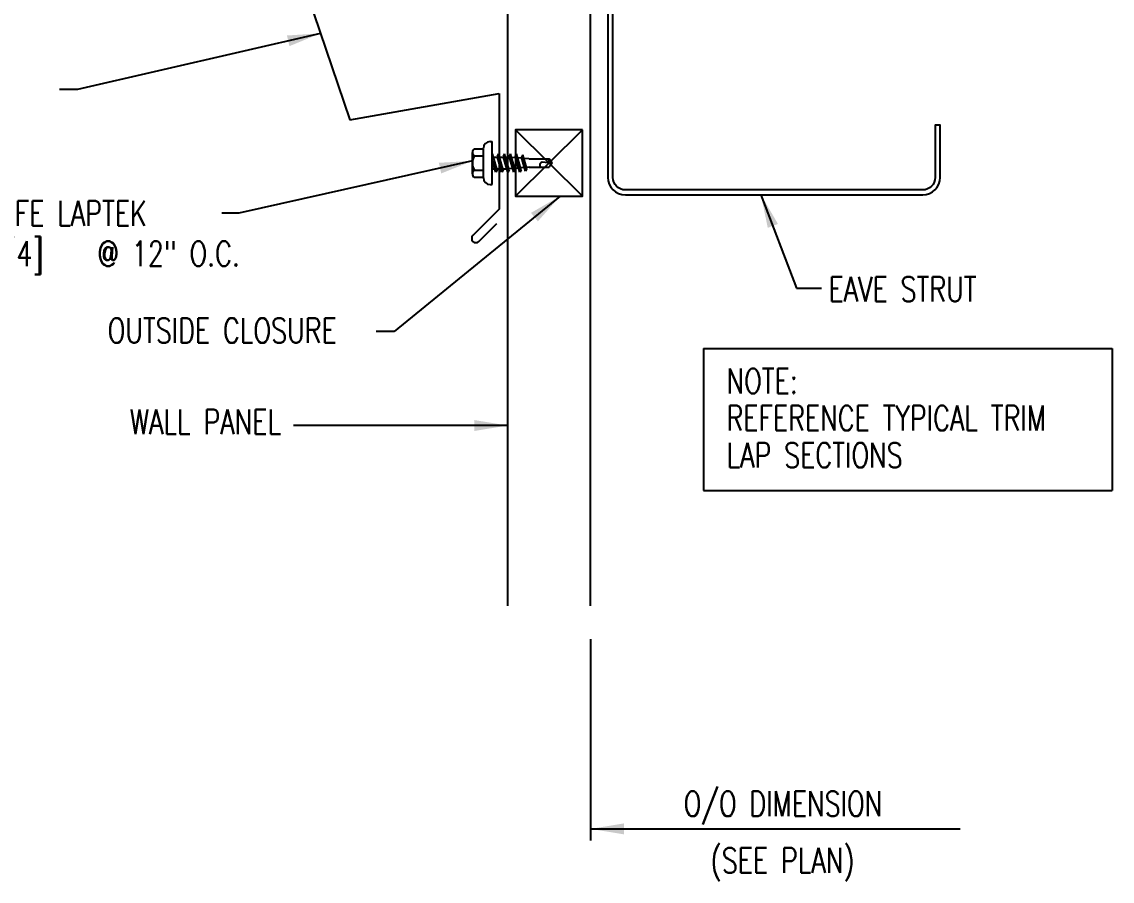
# Model space of a CAD drawing. Header units: inches. Extents: x -16.2 to 26.3, y 5.4 to 57.1.
# Drawn here: x 0.79 to 17.2, y 5.38 to 18.32 of the extents above; entities that cross this region are included whole.
import ezdxf
from ezdxf.enums import TextEntityAlignment as Align

# ---------------------------------------------------------------- set-up
doc = ezdxf.new("R2010")
doc.units = ezdxf.units.IN
doc.header["$MEASUREMENT"] = 0
for name, color, linetype in [('CLOSURE', 3, 'Continuous'), ('DIM', 2, 'Continuous'), ('FASTENER', 9, 'Continuous'), ('PANEL', 11, 'Continuous'), ('STLA', 10, 'Continuous'), ('TEXT', 2, 'Continuous'), ('TRIM', 6, 'Continuous')]:
    doc.layers.add(name, color=color, linetype=linetype)
doc.styles.add('TEXT', font='SIMPLEX', dxfattribs={"width": 0.75, "height": 6})
doc.styles.add('TEXT1', font='ROMANS.shx', dxfattribs={"width": 0.75, "height": 0.375})
doc.dimstyles.new('DETAIL$7', dxfattribs={"dimscale": 4, "dimtxt": 6, "dimasz": 0.125, "dimexe": 0.0625, "dimexo": 0.125, "dimgap": 0.0625, "dimtad": 1, "dimdec": 5, "dimzin": 3, "dimdsep": 46, "dimlunit": 4, "dimtxsty": 'TEXT', "dimblk": 'ARCHTICK', "dimcen": 0.0625, "dimclrd": 7, "dimclre": 7, "dimclrt": 2, "dimadec": 0, "dimazin": 0, "dimtfac": 0.666667, "dimtdec": 5, "dimtmove": 0, "dimatfit": 3, "dimfxl": 0, "dimfrac": 2, "dimtolj": 1, "dimtzin": 3, "dimarcsym": 0})

# ---------------------------------------------------------------- blocks, each defined once
blk = doc.blocks.new('MB_DW4')
at = {"layer": 'FASTENER'}
for p, q in [((-0.163, 0.337), (0.159, 0.337)), ((-0.226, 0.171), (0.214, 0.171)), ((-0.217, 0.305), (-0.217, 0.171)), ((-0.108, 0.305), (-0.108, 0.171)), ((0.105, 0.305), (0.105, 0.171)), ((0.214, 0.305), (0.214, 0.171)), ((-0.326, 0.071), (-0.326, 0.037)), ((-0.326, 0.037), (0.322, 0.037)), ((-0.141, -0.014), (0.037, 0.037)), ((-0.105, -0.034), (0.137, 0.035)), ((-0.088, 0.037), (-0.088, 0.001)), ((-0.088, 0.037), (0.085, 0.037)), ((0.085, 0.037), (0.134, 0.037)), ((0.085, 0.02), (0.085, -0.041)), ((0.137, 0.035), (0.134, 0.037)), ((0.322, 0.071), (0.322, 0.037)), ((-0.105, -0.034), (-0.141, -0.014)), ((-0.141, -0.105), (0.102, -0.036)), ((-0.105, -0.125), (-0.141, -0.105)), ((-0.141, -0.196), (0.102, -0.127)), ((-0.105, -0.125), (0.137, -0.056)), ((-0.105, -0.216), (0.137, -0.147)), ((-0.088, -0.029), (-0.088, -0.09)), ((-0.088, -0.12), (-0.088, -0.181)), ((0.085, -0.071), (0.085, -0.131)), ((0.085, -0.162), (0.085, -0.211)), ((0.137, -0.056), (0.102, -0.036)), ((0.137, -0.147), (0.102, -0.127)), ((-0.105, -0.216), (-0.141, -0.196)), ((-0.141, -0.287), (0.102, -0.217)), ((-0.105, -0.307), (-0.141, -0.287)), ((-0.141, -0.378), (0.102, -0.308)), ((-0.105, -0.307), (0.137, -0.238)), ((-0.084, -0.27), (-0.088, -0.211)), ((-0.078, -0.36), (-0.082, -0.3)), ((0.077, -0.315), (0.082, -0.253)), ((0.084, -0.223), (0.085, -0.211)), ((0.137, -0.238), (0.102, -0.217)), ((0.137, -0.328), (0.102, -0.308)), ((-0.105, -0.398), (-0.141, -0.378)), ((-0.122, -0.463), (0.089, -0.403)), ((-0.086, -0.483), (-0.122, -0.463)), ((-0.105, -0.398), (0.137, -0.328)), ((-0.086, -0.483), (0.124, -0.423)), ((-0.071, -0.449), (-0.075, -0.389)), ((-0.066, -0.516), (-0.069, -0.478)), ((0.063, -0.515), (0.068, -0.439)), ((0.071, -0.408), (0.075, -0.346)), ((0.124, -0.423), (0.089, -0.403)), ((-0.066, -0.516), (-0.066, -0.82)), ((0.063, -0.516), (0.063, -0.82)), ((-0.002, -0.866), (-0.066, -0.82)), ((-0.003, -0.854), (0.009, -0.714)), ((-0.002, -0.866), (0.063, -0.82))]:
    blk.add_line(p, q, dxfattribs=at)
for centre, radius, start, end in [((-0.163, 0.274), 0.0628, 29.8754, 150.1246), ((-0.002, 0.141), 0.196, 56.9974, 123.0026), ((0.159, 0.274), 0.0628, 29.8754, 150.1246), ((-0.226, 0.071), 0.1, 90, 180), ((0.222, 0.071), 0.1, 0, 90), ((0.073, -0.516), 0.01, 175.9484, 180), ((-0.036, -0.723), 0.0461, 11.1445, 130.906), ((0.039, -0.855), 0.0422, 55.4585, 194.8454)]:
    blk.add_arc(centre, radius, start, end, dxfattribs=at)
blk = doc.blocks.new('_ArchTick')
at = {"color": 0, "linetype": 'ByBlock', "const_width": 0.15}
blk.add_lwpolyline([(-0.5, -0.5), (0.5, 0.5)], dxfattribs=at)
blk = doc.blocks.new('FD-F4')
at = {"layer": 'TEXT', "style": 'TEXT1', "width": 0.75}
for s, p in [('1/4-14 x 7/8 LONG-LIFE LAPTEK', (0.0047, -0.0408)), ('W/WASHER [FASTENER #4]', (0.0047, -0.1926))]:
    blk.add_text(s, height=0.09375, dxfattribs=at).set_placement(p)
blk.add_attdef('(QUANTITY)', (1.4847, -0.1926), '', height=0.0938, dxfattribs=at)
at = {"layer": 'TEXT', "style": 'TEXT1', "flags": 1}
for tag, p in [('Color', (0.0624, -0.4349)), ('Calc', (0.0624, -0.4349)), ('Opt1', (0.0624, -0.4349)), ('Opt2', (0.0624, -0.4349)), ('Opt3', (0.0624, -0.4349)), ('Description', (0.0624, -0.4349)), ('Multiple', (0.0624, -0.4349)), ('Part', (0.0624, -0.4349)), ('Spare1', (0.0624, -0.6224)), ('Spare2', (0.0624, -0.6224)), ('Spare3', (0.0624, -0.6224)), ('Spare4', (0.0624, -0.6224)), ('Spare5', (0.0624, -0.6224)), ('Spare6', (0.0624, -0.6224)), ('Spare7', (0.0624, -0.6224)), ('Spare8', (0.0624, -0.6224)), ('Spare9', (0.0624, -0.6224)), ('Spare10', (0.0624, -0.6224))]:
    blk.add_attdef(tag, p, '', height=0.0938, dxfattribs=at)
blk = doc.blocks.new('A$C30686E82')
for p, q in [((-2.715, 0.761), (3.437, 0.761)), ((-2.715, 0.761), (-2.715, -1.379)), ((3.437, 0.761), (3.437, -1.379)), ((-2.715, -1.379), (3.437, -1.379))]:
    blk.add_line(p, q)
at = {"layer": 'TEXT', "style": 'TEXT1', "width": 0.75}
for s, p in [('NOTE:', (-2.368, 0.081)), ('REFERENCE TYPICAL TRIM', (-2.368, -0.477)), ('LAP SECTIONS', (-2.368, -1.035))]:
    blk.add_text(s, height=0.375, dxfattribs=at).set_placement(p)

msp = doc.modelspace()

# ---------------------------------------------------------------- linework, layer by layer
at = {"layer": 'CLOSURE'}
for p, q in [((8.22022, 15.69486), (9.22902, 16.69486)), ((8.22022, 16.69486), (9.22902, 15.69486))]:
    msp.add_line(p, q, dxfattribs=at)
msp.add_lwpolyline([(9.22902, 16.69486), (8.22022, 16.69486), (8.22022, 15.69486), (9.22902, 15.69486)], close=True, dxfattribs=at)
at = {"layer": 'DIM', "color": 7}
msp.add_line((9.35132, 9.02597), (9.35132, 5.99269), dxfattribs=at)
at = {"layer": 'PANEL'}
msp.add_lwpolyline([(9.35132, 9.52597), (9.35132, 22.50682), (8.10132, 22.50682), (8.10132, 9.52597)], dxfattribs=at)
at = {"layer": 'STLA'}
msp.add_lwpolyline([(14.71827, 23.54755), (14.58147, 24.32338, 0.41421356), (14.27773, 24.53607), (9.82857, 23.75156, 0.36397023), (9.61191, 23.49335), (9.61191, 15.97556, 0.41421356), (9.87411, 15.71336), (14.34971, 15.71336, 0.41421356), (14.61191, 15.97556), (14.61191, 16.76336), (14.53721, 16.76336), (14.53721, 15.97556, -0.41421356), (14.34971, 15.78806), (9.87411, 15.78806, -0.41421356), (9.68661, 15.97556), (9.68661, 23.49335, -0.36397023), (9.84155, 23.678), (14.2907, 24.4625, -0.41421356), (14.50791, 24.31041), (14.64471, 23.53458)], format="xyb", close=True, dxfattribs=at)
at = {"layer": 'TRIM'}
for p, q in [((4.20321, 21.34168), (5.72655, 16.84258)), ((5.72655, 16.84258), (7.97632, 17.23927)), ((7.97632, 17.23927), (7.97632, 15.49867)), ((7.97632, 15.49867), (7.57858, 15.10092)), ((7.66696, 15.01253), (7.93849, 15.28406))]:
    msp.add_line(p, q, dxfattribs=at)
msp.add_arc((7.62277, 15.05673), 0.0625, 135, 315, dxfattribs=at)

# ---------------------------------------------------------------- block references
msp.add_blockref('A$C30686E82', (13.7653, 12.64196))
at = {"layer": 'FASTENER', "rotation": 90.00000000000001}
msp.add_blockref('MB_DW4', (7.90822, 16.19486), dxfattribs=at)
at = {"layer": 'TEXT', "xscale": 4, "yscale": 4, "zscale": 4}
msp.add_blockref('FD-F4', (-4.01371, 15.41185), dxfattribs=at).add_auto_attribs({'(QUANTITY)': '@ 12" O.C.'})

# ---------------------------------------------------------------- texts
at = {"layer": 'TEXT', "style": 'TEXT1', "width": 0.75}
for s, p in [('EAVE STRUT', (12.93222, 14.10646)), ('OUTSIDE CLOSURE', (2.08158, 13.48412)), ('O/O DIMENSION', (10.75307, 6.35865)), ('(SEE PLAN)', (11.15597, 5.505))]:
    msp.add_text(s, height=0.375, dxfattribs=at).set_placement(p)
msp.add_text('WALL PANEL', height=0.375, dxfattribs=at).set_placement((4.69272, 12.10884), align=Align.RIGHT)

# ---------------------------------------------------------------- leaders
for points in [[(5.28534, 18.14568), (1.62722, 17.29954), (1.35651, 17.29954)], [(7.57165, 16.22533), (4.0559, 15.43722), (3.79696, 15.43722)], [(8.8929, 15.69486), (6.39218, 13.65871), (6.12081, 13.65871)], [(8.10132, 12.24092), (5.78336, 12.24092), (4.87833, 12.24092)]]:
    msp.add_leader(points, dimstyle='DETAIL$7')
at = {"layer": 'DIM'}
msp.add_leader([(9.35132, 6.16754), (14.91342, 6.16754)], dimstyle='DETAIL$7', dxfattribs=at)
at = {"layer": 'TEXT'}
msp.add_leader([(11.91551, 15.71336), (12.45237, 14.3113), (12.82737, 14.3113)], dimstyle='DETAIL$7', dxfattribs=at)

doc.saveas('drawing.dxf')
